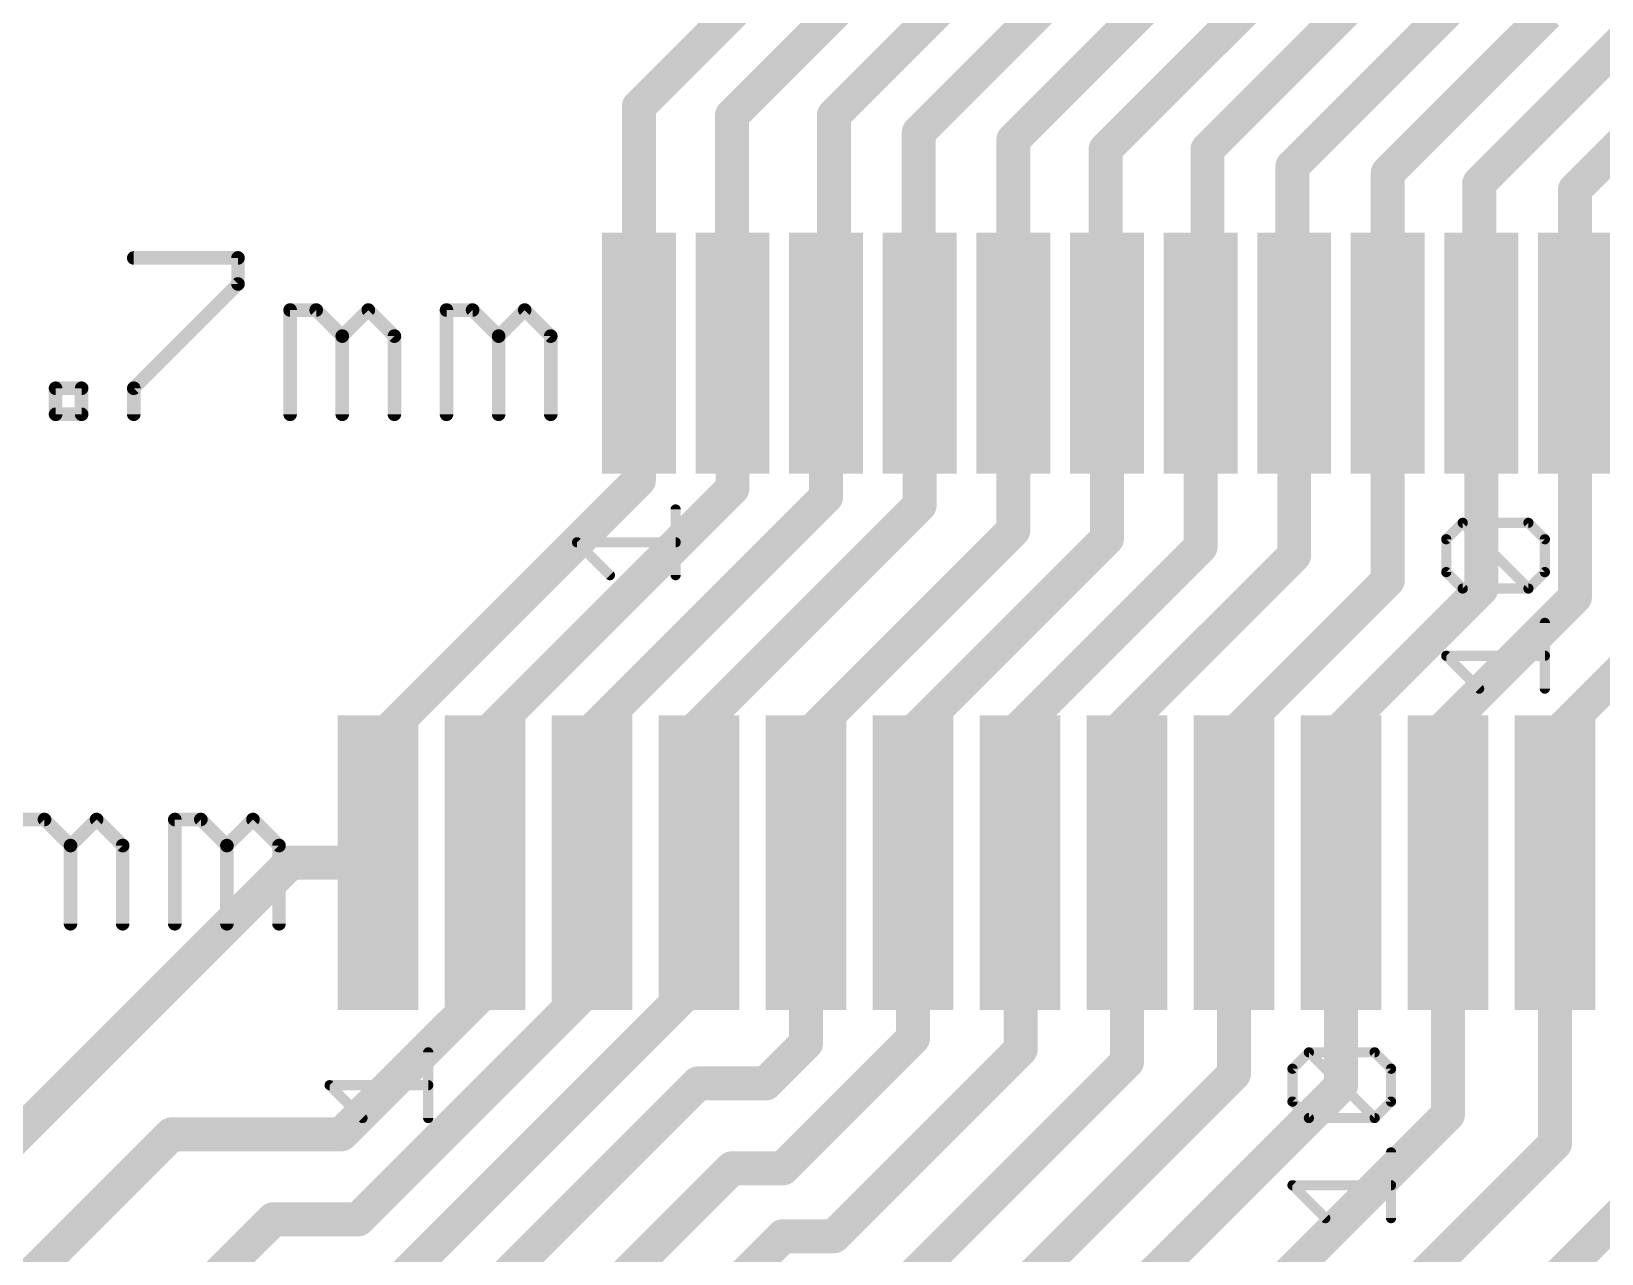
# Model space of a CAD drawing. Extents: x -28 to 28, y -5.2 to 53.3.
# Drawn here: x -18.19 to -6.45, y 8.51 to 17.65 of the extents above; entities that cross this region are included whole.
import ezdxf

# ---------------------------------------------------------------- set-up
doc = ezdxf.new("R2010")
doc.units = 0
for name, color, linetype in [('1', 12, 'CONTINUOUS'), ('21', 40, 'CONTINUOUS'), ('29', 253, 'CONTINUOUS')]:
    doc.layers.add(name, color=color, linetype=linetype)

# ---------------------------------------------------------------- blocks, each defined once
blk = doc.blocks.new('RECT')
blk.add_solid([(-0.5, -0.5), (0.5, -0.5), (-0.5, 0.5), (0.5, 0.5)])

msp = doc.modelspace()

# ---------------------------------------------------------------- linework, layer by layer
at = {"layer": '1', "const_width": 0.254}
for points in [[(-13.65, 17.084), (-11.7, 19.034)], [(-12.954, 17.018), (-11.1, 18.872)], [(-12.192, 17.018), (-10.5, 18.71)], [(-11.557, 16.891), (-9.9, 18.548)], [(-10.85, 16.836), (-9.3, 18.386)], [(-10.16, 16.764), (-8.7, 18.224)], [(-9.398, 16.764), (-8.1, 18.062)], [(-7.5, 17.9), (-8.763, 16.637)], [(-8.05, 16.588), (-6.858, 17.78)], [(-6.3, 17.576), (-7.366, 16.51)], [(-6.65, 16.464), (-5.7, 17.414)], [(-13.65, 15.24), (-13.65, 17.084)], [(-12.954, 15.24), (-12.954, 17.018)], [(-12.192, 15.24), (-12.192, 17.018)], [(-11.557, 15.24), (-11.557, 16.891)], [(-10.85, 15.24), (-10.85, 16.836)], [(-10.16, 15.621), (-10.16, 16.764)], [(-9.398, 15.494), (-9.398, 16.764)], [(-8.763, 16.637), (-8.763, 15.367)], [(-8.05, 15.24), (-8.05, 16.588)], [(-7.366, 16.51), (-7.366, 15.367)], [(-6.65, 15.24), (-6.65, 16.464)], [(-10.15, 15.611), (-10.16, 15.621)], [(-10.15, 15.24), (-10.15, 15.611)], [(-9.45, 15.442), (-9.398, 15.494)], [(-9.45, 15.24), (-9.45, 15.442)], [(-8.763, 15.367), (-8.75, 15.354)], [(-8.75, 15.354), (-8.75, 15.24)], [(-7.366, 15.367), (-7.35, 15.351)], [(-7.35, 15.351), (-7.35, 15.24)], [(-13.65, 15.24), (-13.65, 14.29)], [(-13.65, 14.925), (-13.65, 15.24)], [(-12.95, 15.24), (-12.954, 15.24)], [(-12.95, 14.228), (-12.95, 15.24)], [(-12.25, 15.24), (-12.192, 15.24)], [(-12.25, 14.166), (-12.25, 15.24)], [(-11.55, 15.24), (-11.557, 15.24)], [(-11.55, 14.104), (-11.55, 15.24)], [(-10.85, 13.915), (-10.85, 15.24)], [(-10.15, 13.853), (-10.15, 15.24)], [(-9.45, 13.791), (-9.45, 15.24)], [(-8.75, 15.24), (-8.75, 13.729)], [(-8.05, 13.54), (-8.05, 15.24)], [(-7.35, 15.24), (-7.35, 13.478)], [(-6.65, 13.416), (-6.65, 15.24)], [(-13.65, 14.29), (-15.621, 12.319)], [(-12.95, 14.228), (-14.859, 12.319)], [(-13.97, 12.446), (-12.25, 14.166)], [(-13.208, 12.446), (-11.55, 14.104)], [(-12.446, 12.319), (-10.85, 13.915)], [(-11.557, 12.446), (-10.15, 13.853)], [(-10.795, 12.446), (-9.45, 13.791)], [(-8.75, 13.729), (-10.033, 12.446)], [(-9.144, 12.446), (-8.05, 13.54)], [(-7.35, 13.478), (-8.382, 12.446)], [(-7.62, 12.446), (-6.65, 13.416)], [(-6.731, 12.446), (-5.95, 13.227)], [(-13.97, 11.43), (-13.97, 12.446)], [(-13.208, 11.557), (-13.208, 12.446)], [(-11.557, 11.557), (-11.557, 12.446)], [(-10.795, 11.43), (-10.795, 12.446)], [(-10.033, 12.446), (-10.033, 11.684)], [(-9.144, 11.43), (-9.144, 12.446)], [(-8.382, 12.446), (-8.382, 11.811)], [(-7.62, 11.45), (-7.62, 12.446)], [(-6.731, 11.684), (-6.731, 12.446)], [(-15.621, 12.319), (-15.621, 11.557)], [(-14.859, 12.319), (-14.859, 11.811)], [(-12.446, 11.811), (-12.446, 12.319)], [(-14.859, 11.811), (-14.8, 11.752)], [(-14.8, 11.752), (-14.8, 11.43)], [(-12.319, 11.684), (-12.446, 11.811)], [(-8.382, 11.811), (-8.4, 11.793)], [(-8.4, 11.793), (-8.4, 11.43)], [(-12.4, 11.603), (-12.319, 11.684)], [(-10.033, 11.684), (-10, 11.651)], [(-10, 11.651), (-10, 11.43)], [(-6.8, 11.615), (-6.731, 11.684)], [(-6.8, 11.43), (-6.8, 11.615)], [(-15.621, 11.557), (-15.6, 11.536)], [(-15.6, 11.536), (-15.6, 11.43)], [(-13.2, 11.549), (-13.208, 11.557)], [(-13.2, 11.43), (-13.2, 11.549)], [(-12.4, 11.43), (-12.4, 11.603)], [(-11.6, 11.514), (-11.557, 11.557)], [(-11.6, 11.43), (-11.6, 11.514)], [(-16.256, 11.43), (-19.558, 8.128)], [(-15.6, 11.43), (-16.256, 11.43)], [(-14.8, 11.43), (-14.8, 10.473)], [(-14, 11.4), (-14.097, 11.303)], [(-14, 11.43), (-14, 11.4)], [(-14, 11.4), (-13.97, 11.43)], [(-14, 11.43), (-14, 10.511)], [(-13.2, 11.43), (-13.2, 10.549)], [(-12.4, 11.43), (-12.4, 10.079)], [(-11.6, 11.43), (-11.6, 10.117)], [(-10.8, 11.43), (-10.795, 11.43)], [(-10.795, 11.43), (-10.795, 10.033)], [(-10, 11.43), (-10, 9.939)], [(-9.2, 11.43), (-9.144, 11.43)], [(-9.2, 9.85), (-9.2, 11.43)], [(-8.4, 11.43), (-8.4, 9.761)], [(-7.6, 11.43), (-7.62, 11.45)], [(-7.6, 9.545), (-7.6, 11.43)], [(-6.8, 9.329), (-6.8, 11.43)], [(-14.8, 10.473), (-15.875, 9.398)], [(-14, 10.511), (-15.748, 8.763)], [(-13.2, 10.549), (-15.621, 8.128)], [(-11.6, 10.117), (-12.573, 9.144)], [(-12.4, 10.079), (-12.7, 9.779)], [(-10.795, 10.033), (-12.192, 8.636)], [(-10, 9.939), (-11.811, 8.128)], [(-13.208, 9.779), (-15.494, 7.493)], [(-12.7, 9.779), (-13.208, 9.779)], [(-9.2, 9.85), (-11.43, 7.62)], [(-8.4, 9.761), (-10.541, 7.62)], [(-9.525, 7.62), (-7.6, 9.545)], [(-17.145, 9.398), (-18.415, 8.128)], [(-15.875, 9.398), (-17.145, 9.398)], [(-8.509, 7.62), (-6.8, 9.329)], [(-12.954, 9.144), (-14.478, 7.62)], [(-12.573, 9.144), (-12.954, 9.144)], [(-7.493, 7.62), (-6, 9.113)], [(-16.383, 8.763), (-17.526, 7.62)], [(-15.748, 8.763), (-16.383, 8.763)], [(-12.573, 8.636), (-13.462, 7.747)], [(-12.192, 8.636), (-12.573, 8.636)]]:
    msp.add_lwpolyline(points, dxfattribs=at)
at = {"layer": '1', "const_width": 0.127}
for points in [[(-13.5865, 17.084, 1), (-13.7135, 17.084)], [(-13.6949, 17.1289, 1), (-13.6051, 17.0391)], [(-12.8905, 17.018, 1), (-13.0175, 17.018)], [(-12.1285, 17.018, 1), (-12.2555, 17.018)], [(-12.9989, 17.0629, 1), (-12.9091, 16.9731)], [(-12.2369, 17.0629, 1), (-12.1471, 16.9731)], [(-11.4935, 16.891, 1), (-11.6205, 16.891)], [(-11.6019, 16.9359, 1), (-11.5121, 16.8461)], [(-10.7865, 16.836, 1), (-10.9135, 16.836)], [(-10.8949, 16.8809, 1), (-10.8051, 16.7911)], [(-10.0965, 16.764, 1), (-10.2235, 16.764)], [(-10.2049, 16.8089, 1), (-10.1151, 16.7191)], [(-9.3345, 16.764, 1), (-9.4615, 16.764)], [(-9.4429, 16.8089, 1), (-9.3531, 16.7191)], [(-8.6995, 16.637, 1), (-8.8265, 16.637)], [(-8.8079, 16.6819, 1), (-8.7181, 16.5921)], [(-7.9865, 16.588, 1), (-8.1135, 16.588)], [(-8.0949, 16.6329, 1), (-8.0051, 16.5431)], [(-7.3025, 16.51, 1), (-7.4295, 16.51)], [(-7.4109, 16.5549, 1), (-7.3211, 16.4651)], [(-6.5865, 16.464, 1), (-6.7135, 16.464)], [(-6.6949, 16.5089, 1), (-6.6051, 16.4191)], [(-10.1151, 15.6659, 1), (-10.2049, 15.5761)], [(-10.0865, 15.611, 1), (-10.2135, 15.611)], [(-10.2235, 15.621, 1), (-10.0965, 15.621)], [(-10.1949, 15.5661, 1), (-10.1051, 15.6559)], [(-9.3531, 15.4491, 1), (-9.4429, 15.5389)], [(-9.3865, 15.442, 1), (-9.5135, 15.442)], [(-9.4949, 15.4869, 1), (-9.4051, 15.3971)], [(-9.4615, 15.494, 1), (-9.3345, 15.494)], [(-8.7181, 15.4119, 1), (-8.8079, 15.3221)], [(-8.8265, 15.367, 1), (-8.6995, 15.367)], [(-8.6865, 15.354, 1), (-8.8135, 15.354)], [(-8.7949, 15.3091, 1), (-8.7051, 15.3989)], [(-7.3211, 15.4119, 1), (-7.4109, 15.3221)], [(-7.4295, 15.367, 1), (-7.3025, 15.367)], [(-7.2865, 15.351, 1), (-7.4135, 15.351)], [(-7.3949, 15.3061, 1), (-7.3051, 15.3959)], [(-13.5865, 15.24, 1), (-13.7135, 15.24)], [(-13.5865, 15.24, 1), (-13.7135, 15.24)], [(-13.7135, 15.24, 1), (-13.5865, 15.24)], [(-12.954, 15.3035, 1), (-12.954, 15.1765)], [(-13.0175, 15.24, 1), (-12.8905, 15.24)], [(-12.8865, 15.24, 1), (-13.0135, 15.24)], [(-12.95, 15.1765, 1), (-12.95, 15.3035)], [(-12.25, 15.3035, 1), (-12.25, 15.1765)], [(-12.1865, 15.24, 1), (-12.3135, 15.24)], [(-12.2555, 15.24, 1), (-12.1285, 15.24)], [(-12.192, 15.1765, 1), (-12.192, 15.3035)], [(-11.557, 15.3035, 1), (-11.557, 15.1765)], [(-11.6205, 15.24, 1), (-11.4935, 15.24)], [(-11.4865, 15.24, 1), (-11.6135, 15.24)], [(-11.55, 15.1765, 1), (-11.55, 15.3035)], [(-10.7865, 15.24, 1), (-10.9135, 15.24)], [(-10.9135, 15.24, 1), (-10.7865, 15.24)], [(-10.0865, 15.24, 1), (-10.2135, 15.24)], [(-10.2135, 15.24, 1), (-10.0865, 15.24)], [(-9.3865, 15.24, 1), (-9.5135, 15.24)], [(-9.5135, 15.24, 1), (-9.3865, 15.24)], [(-8.6865, 15.24, 1), (-8.8135, 15.24)], [(-8.8135, 15.24, 1), (-8.6865, 15.24)], [(-7.9865, 15.24, 1), (-8.1135, 15.24)], [(-8.1135, 15.24, 1), (-7.9865, 15.24)], [(-7.2865, 15.24, 1), (-7.4135, 15.24)], [(-7.4135, 15.24, 1), (-7.2865, 15.24)], [(-6.5865, 15.24, 1), (-6.7135, 15.24)], [(-6.7135, 15.24, 1), (-6.5865, 15.24)], [(-13.7135, 14.925, 1), (-13.5865, 14.925)], [(-13.7135, 14.29, 1), (-13.5865, 14.29)], [(-13.6051, 14.2451, 1), (-13.6949, 14.3349)], [(-12.9051, 14.1831, 1), (-12.9949, 14.2729)], [(-13.0135, 14.228, 1), (-12.8865, 14.228)], [(-12.3135, 14.166, 1), (-12.1865, 14.166)], [(-12.2051, 14.1211, 1), (-12.2949, 14.2109)], [(-11.5051, 14.0591, 1), (-11.5949, 14.1489)], [(-11.6135, 14.104, 1), (-11.4865, 14.104)], [(-10.9135, 13.915, 1), (-10.7865, 13.915)], [(-10.8051, 13.8701, 1), (-10.8949, 13.9599)], [(-10.1051, 13.8081, 1), (-10.1949, 13.8979)], [(-10.2135, 13.853, 1), (-10.0865, 13.853)], [(-9.4051, 13.7461, 1), (-9.4949, 13.8359)], [(-8.7051, 13.6841, 1), (-8.7949, 13.7739)], [(-9.5135, 13.791, 1), (-9.3865, 13.791)], [(-8.8135, 13.729, 1), (-8.6865, 13.729)], [(-8.0051, 13.4951, 1), (-8.0949, 13.5849)], [(-8.1135, 13.54, 1), (-7.9865, 13.54)], [(-7.4135, 13.478, 1), (-7.2865, 13.478)], [(-7.3051, 13.4331, 1), (-7.3949, 13.5229)], [(-6.6051, 13.3711, 1), (-6.6949, 13.4609)], [(-6.7135, 13.416, 1), (-6.5865, 13.416)], [(-13.9065, 12.446, 1), (-14.0335, 12.446)], [(-13.1445, 12.446, 1), (-13.2715, 12.446)], [(-11.4935, 12.446, 1), (-11.6205, 12.446)], [(-10.7315, 12.446, 1), (-10.8585, 12.446)], [(-9.9695, 12.446, 1), (-10.0965, 12.446)], [(-9.0805, 12.446, 1), (-9.2075, 12.446)], [(-8.3185, 12.446, 1), (-8.4455, 12.446)], [(-7.5565, 12.446, 1), (-7.6835, 12.446)], [(-6.6675, 12.446, 1), (-6.7945, 12.446)], [(-14.0149, 12.4909, 1), (-13.9251, 12.4011)], [(-13.2529, 12.4909, 1), (-13.1631, 12.4011)], [(-11.6019, 12.4909, 1), (-11.5121, 12.4011)], [(-10.8399, 12.4909, 1), (-10.7501, 12.4011)], [(-10.0779, 12.4909, 1), (-9.9881, 12.4011)], [(-9.1889, 12.4909, 1), (-9.0991, 12.4011)], [(-8.4269, 12.4909, 1), (-8.3371, 12.4011)], [(-7.6649, 12.4909, 1), (-7.5751, 12.4011)], [(-6.7759, 12.4909, 1), (-6.6861, 12.4011)], [(-15.5575, 12.319, 1), (-15.6845, 12.319)], [(-15.6659, 12.3639, 1), (-15.5761, 12.2741)], [(-14.7955, 12.319, 1), (-14.9225, 12.319)], [(-14.9039, 12.3639, 1), (-14.8141, 12.2741)], [(-12.3825, 12.319, 1), (-12.5095, 12.319)], [(-12.4909, 12.3639, 1), (-12.4011, 12.2741)], [(-14.8141, 11.8559, 1), (-14.9039, 11.7661)], [(-14.9225, 11.811, 1), (-14.7955, 11.811)], [(-14.7365, 11.752, 1), (-14.8635, 11.752)], [(-14.8449, 11.7071, 1), (-14.7551, 11.7969)], [(-12.4011, 11.8559, 1), (-12.4909, 11.7661)], [(-12.5095, 11.811, 1), (-12.3825, 11.811)], [(-8.3365, 11.793, 1), (-8.4635, 11.793)], [(-8.4449, 11.8379, 1), (-8.3551, 11.7481)], [(-8.4455, 11.811, 1), (-8.3185, 11.811)], [(-8.3371, 11.7661, 1), (-8.4269, 11.8559)], [(-12.2741, 11.6391, 1), (-12.3639, 11.7289)], [(-12.3639, 11.6391, 1), (-12.2741, 11.7289)], [(-9.9881, 11.7289, 1), (-10.0779, 11.6391)], [(-10.0965, 11.684, 1), (-9.9695, 11.684)], [(-9.9365, 11.651, 1), (-10.0635, 11.651)], [(-10.0449, 11.6061, 1), (-9.9551, 11.6959)], [(-6.7365, 11.615, 1), (-6.8635, 11.615)], [(-6.7945, 11.684, 1), (-6.6675, 11.684)], [(-6.6861, 11.6391, 1), (-6.7759, 11.7289)], [(-15.5761, 11.6019, 1), (-15.6659, 11.5121)], [(-15.5365, 11.536, 1), (-15.6635, 11.536)], [(-15.6449, 11.4911, 1), (-15.5551, 11.5809)], [(-13.1631, 11.6019, 1), (-13.2529, 11.5121)], [(-13.1365, 11.549, 1), (-13.2635, 11.549)], [(-13.2449, 11.5041, 1), (-13.1551, 11.5939)], [(-12.3365, 11.603, 1), (-12.4635, 11.603)], [(-12.4449, 11.6479, 1), (-12.3551, 11.5581)], [(-11.5365, 11.514, 1), (-11.6635, 11.514)], [(-11.5121, 11.5121, 1), (-11.6019, 11.6019)], [(-6.8449, 11.6599, 1), (-6.7551, 11.5701)], [(-16.256, 11.4935, 1), (-16.256, 11.3665)], [(-16.2111, 11.3851, 1), (-16.3009, 11.4749)], [(-15.6845, 11.557, 1), (-15.5575, 11.557)], [(-15.6, 11.3665, 1), (-15.6, 11.4935)], [(-14.7365, 11.43, 1), (-14.8635, 11.43)], [(-13.9365, 11.43, 1), (-14.0635, 11.43)], [(-13.9365, 11.43, 1), (-14.0635, 11.43)], [(-14.0449, 11.4449, 1), (-13.9551, 11.3551)], [(-13.9551, 11.3551, 1), (-14.0449, 11.4449)], [(-13.9251, 11.3851, 1), (-14.0149, 11.4749)], [(-13.2715, 11.557, 1), (-13.1445, 11.557)], [(-13.1365, 11.43, 1), (-13.2635, 11.43)], [(-12.3365, 11.43, 1), (-12.4635, 11.43)], [(-11.6449, 11.5589, 1), (-11.5551, 11.4691)], [(-11.5365, 11.43, 1), (-11.6635, 11.43)], [(-11.6205, 11.557, 1), (-11.4935, 11.557)], [(-10.8, 11.4935, 1), (-10.8, 11.3665)], [(-10.7315, 11.43, 1), (-10.8585, 11.43)], [(-10.795, 11.3665, 1), (-10.795, 11.4935)], [(-9.9365, 11.43, 1), (-10.0635, 11.43)], [(-9.2, 11.4935, 1), (-9.2, 11.3665)], [(-9.1365, 11.43, 1), (-9.2635, 11.43)], [(-9.144, 11.3665, 1), (-9.144, 11.4935)], [(-8.3365, 11.43, 1), (-8.4635, 11.43)], [(-7.5751, 11.4949, 1), (-7.6649, 11.4051)], [(-7.6835, 11.45, 1), (-7.5565, 11.45)], [(-7.5365, 11.43, 1), (-7.6635, 11.43)], [(-7.6449, 11.3851, 1), (-7.5551, 11.4749)], [(-6.7365, 11.43, 1), (-6.8635, 11.43)], [(-15.6635, 11.43, 1), (-15.5365, 11.43)], [(-14.8635, 11.43, 1), (-14.7365, 11.43)], [(-14.1419, 11.3479, 1), (-14.0521, 11.2581)], [(-14.0635, 11.4, 1), (-13.9365, 11.4)], [(-14.0335, 11.43, 1), (-13.9065, 11.43)], [(-13.2635, 11.43, 1), (-13.1365, 11.43)], [(-12.4635, 11.43, 1), (-12.3365, 11.43)], [(-11.6635, 11.43, 1), (-11.5365, 11.43)], [(-10.8585, 11.43, 1), (-10.7315, 11.43)], [(-10.0635, 11.43, 1), (-9.9365, 11.43)], [(-9.2075, 11.43, 1), (-9.0805, 11.43)], [(-8.4635, 11.43, 1), (-8.3365, 11.43)], [(-6.8635, 11.43, 1), (-6.7365, 11.43)], [(-14.7551, 10.4281, 1), (-14.8449, 10.5179)], [(-14.0635, 10.511, 1), (-13.9365, 10.511)], [(-13.9551, 10.4661, 1), (-14.0449, 10.5559)], [(-13.2635, 10.549, 1), (-13.1365, 10.549)], [(-13.1551, 10.5041, 1), (-13.2449, 10.5939)], [(-14.8635, 10.473, 1), (-14.7365, 10.473)], [(-11.5551, 10.0721, 1), (-11.6449, 10.1619)], [(-12.4635, 10.079, 1), (-12.3365, 10.079)], [(-12.3551, 10.0341, 1), (-12.4449, 10.1239)], [(-11.6635, 10.117, 1), (-11.5365, 10.117)], [(-10.7501, 9.9881, 1), (-10.8399, 10.0779)], [(-10.8585, 10.033, 1), (-10.7315, 10.033)], [(-10.0635, 9.939, 1), (-9.9365, 9.939)], [(-9.9551, 9.8941, 1), (-10.0449, 9.9839)], [(-13.208, 9.8425, 1), (-13.208, 9.7155)], [(-13.1631, 9.7341, 1), (-13.2529, 9.8239)], [(-12.7449, 9.8239, 1), (-12.6551, 9.7341)], [(-12.7, 9.7155, 1), (-12.7, 9.8425)], [(-9.2635, 9.85, 1), (-9.1365, 9.85)], [(-9.1551, 9.8051, 1), (-9.2449, 9.8949)], [(-8.3551, 9.7161, 1), (-8.4449, 9.8059)], [(-8.4635, 9.761, 1), (-8.3365, 9.761)], [(-7.5551, 9.5001, 1), (-7.6449, 9.5899)], [(-17.145, 9.4615, 1), (-17.145, 9.3345)], [(-17.1001, 9.3531, 1), (-17.1899, 9.4429)], [(-15.875, 9.3345, 1), (-15.875, 9.4615)], [(-7.6635, 9.545, 1), (-7.5365, 9.545)], [(-15.9199, 9.4429, 1), (-15.8301, 9.3531)], [(-6.7551, 9.2841, 1), (-6.8449, 9.3739)], [(-6.8635, 9.329, 1), (-6.7365, 9.329)], [(-12.954, 9.2075, 1), (-12.954, 9.0805)], [(-12.9091, 9.0991, 1), (-12.9989, 9.1889)], [(-12.6179, 9.1889, 1), (-12.5281, 9.0991)], [(-12.573, 9.0805, 1), (-12.573, 9.2075)], [(-16.383, 8.8265, 1), (-16.383, 8.6995)], [(-16.3381, 8.7181, 1), (-16.4279, 8.8079)], [(-15.7929, 8.8079, 1), (-15.7031, 8.7181)], [(-15.748, 8.6995, 1), (-15.748, 8.8265)], [(-12.573, 8.6995, 1), (-12.573, 8.5725)], [(-12.5281, 8.5911, 1), (-12.6179, 8.6809)], [(-12.2369, 8.6809, 1), (-12.1471, 8.5911)], [(-12.192, 8.5725, 1), (-12.192, 8.6995)]]:
    msp.add_lwpolyline(points, format="xyb", dxfattribs=at)
at = {"layer": '21'}
for points, const_width in [([(-17.4274, 15.9522), (-16.6478, 15.9522)], 0.1016), ([(-16.6478, 15.9522), (-16.6478, 15.7573)], 0.1016), ([(-16.6478, 15.7573), (-17.4274, 14.9777)], 0.1016), ([(-16.258, 14.7828), (-16.258, 15.5624)], 0.1016), ([(-16.258, 15.5624), (-16.0631, 15.5624)], 0.1016), ([(-16.0631, 15.5624), (-15.8682, 15.3675)], 0.1016), ([(-15.8682, 15.3675), (-15.6733, 15.5624)], 0.1016), ([(-15.6733, 15.5624), (-15.4784, 15.3675)], 0.1016), ([(-15.0886, 14.7828), (-15.0886, 15.5624)], 0.1016), ([(-15.0886, 15.5624), (-14.8937, 15.5624)], 0.1016), ([(-14.8937, 15.5624), (-14.6988, 15.3675)], 0.1016), ([(-14.6988, 15.3675), (-14.5039, 15.5624)], 0.1016), ([(-14.5039, 15.5624), (-14.309, 15.3675)], 0.1016), ([(-15.8682, 15.3675), (-15.8682, 14.7828)], 0.1016), ([(-15.4784, 15.3675), (-15.4784, 14.7828)], 0.1016), ([(-14.6988, 15.3675), (-14.6988, 14.7828)], 0.1016), ([(-14.309, 15.3675), (-14.309, 14.7828)], 0.1016), ([(-18.0121, 14.7828), (-18.0121, 14.9777)], 0.1016), ([(-18.0121, 14.9777), (-17.8172, 14.9777)], 0.1016), ([(-17.8172, 14.9777), (-17.8172, 14.7828)], 0.1016), ([(-17.4274, 14.9777), (-17.4274, 14.7828)], 0.1016), ([(-17.8172, 14.7828), (-18.0121, 14.7828)], 0.1016), ([(-13.3753, 13.5797), (-13.3753, 14.0712)], 0.0762), ([(-7.6125, 13.8483), (-7.4897, 13.9712)], 0.0762), ([(-7.4897, 13.9712), (-6.9982, 13.9712)], 0.0762), ([(-6.9982, 13.4797), (-7.4897, 13.9712)], 0.0762), ([(-6.9982, 13.9712), (-6.8753, 13.8483)], 0.0762), ([(-13.8668, 13.5797), (-14.1125, 13.8254)], 0.0762), ([(-14.1125, 13.8254), (-13.3753, 13.8254)], 0.0762), ([(-7.6125, 13.6026), (-7.6125, 13.8483)], 0.0762), ([(-6.8753, 13.8483), (-6.8753, 13.6026)], 0.0762), ([(-7.4897, 13.4797), (-7.6125, 13.6026)], 0.0762), ([(-6.8753, 13.6026), (-6.9982, 13.4797)], 0.0762), ([(-6.9982, 13.4797), (-7.4897, 13.4797)], 0.0762), ([(-6.8753, 12.7313), (-6.8753, 13.2228)], 0.0762), ([(-7.3668, 12.7313), (-7.6125, 12.977)], 0.0762), ([(-7.6125, 12.977), (-6.8753, 12.977)], 0.0762), ([(-18.29, 11.7524), (-18.0951, 11.7524)], 0.1016), ([(-18.0951, 11.7524), (-17.9002, 11.5575)], 0.1016), ([(-17.9002, 11.5575), (-17.7053, 11.7524)], 0.1016), ([(-17.7053, 11.7524), (-17.5104, 11.5575)], 0.1016), ([(-17.1206, 10.9728), (-17.1206, 11.7524)], 0.1016), ([(-17.1206, 11.7524), (-16.9257, 11.7524)], 0.1016), ([(-16.9257, 11.7524), (-16.7308, 11.5575)], 0.1016), ([(-16.7308, 11.5575), (-16.5359, 11.7524)], 0.1016), ([(-16.5359, 11.7524), (-16.341, 11.5575)], 0.1016), ([(-17.9002, 11.5575), (-17.9002, 10.9728)], 0.1016), ([(-17.5104, 11.5575), (-17.5104, 10.9728)], 0.1016), ([(-16.7308, 11.5575), (-16.7308, 10.9728)], 0.1016), ([(-16.341, 11.5575), (-16.341, 10.9728)], 0.1016), ([(-15.2253, 9.5197), (-15.2253, 10.0112)], 0.0762), ([(-8.7625, 9.8883), (-8.6397, 10.0112)], 0.0762), ([(-8.6397, 10.0112), (-8.1482, 10.0112)], 0.0762), ([(-8.1482, 9.5197), (-8.6397, 10.0112)], 0.0762), ([(-8.1482, 10.0112), (-8.0253, 9.8883)], 0.0762), ([(-8.7625, 9.6426), (-8.7625, 9.8883)], 0.0762), ([(-8.0253, 9.8883), (-8.0253, 9.6426)], 0.0762), ([(-15.7168, 9.5197), (-15.9625, 9.7654)], 0.0762), ([(-15.9625, 9.7654), (-15.2253, 9.7654)], 0.0762), ([(-8.6397, 9.5197), (-8.7625, 9.6426)], 0.0762), ([(-8.0253, 9.6426), (-8.1482, 9.5197)], 0.0762), ([(-8.1482, 9.5197), (-8.6397, 9.5197)], 0.0762), ([(-8.0253, 8.7713), (-8.0253, 9.2628)], 0.0762), ([(-8.5168, 8.7713), (-8.7625, 9.017)], 0.0762), ([(-8.7625, 9.017), (-8.0253, 9.017)], 0.0762)]:
    msp.add_lwpolyline(points, dxfattribs=dict(at, const_width=const_width))
for points, const_width in [([(-17.4274, 15.9776, 1), (-17.4274, 15.9268)], 0.0508), ([(-16.6224, 15.9522, 1), (-16.6732, 15.9522)], 0.0508), ([(-16.6478, 15.9268, 1), (-16.6478, 15.9776)], 0.0508), ([(-16.6732, 15.7573, 1), (-16.6224, 15.7573)], 0.0508), ([(-16.6298, 15.7393, 1), (-16.6658, 15.7753)], 0.0508), ([(-16.2326, 15.5624, 1), (-16.2834, 15.5624)], 0.0508), ([(-16.258, 15.5878, 1), (-16.258, 15.537)], 0.0508), ([(-16.0451, 15.5804, 1), (-16.0811, 15.5444)], 0.0508), ([(-16.0631, 15.537, 1), (-16.0631, 15.5878)], 0.0508), ([(-15.6553, 15.5804, 1), (-15.6913, 15.5444)], 0.0508), ([(-15.6553, 15.5444, 1), (-15.6913, 15.5804)], 0.0508), ([(-15.0632, 15.5624, 1), (-15.114, 15.5624)], 0.0508), ([(-15.0886, 15.5878, 1), (-15.0886, 15.537)], 0.0508), ([(-14.8758, 15.5804, 1), (-14.9117, 15.5444)], 0.0508), ([(-14.8937, 15.537, 1), (-14.8937, 15.5878)], 0.0508), ([(-14.486, 15.5804, 1), (-14.5219, 15.5444)], 0.0508), ([(-14.486, 15.5444, 1), (-14.5219, 15.5804)], 0.0508), ([(-15.8862, 15.3855, 1), (-15.8502, 15.3495)], 0.0508), ([(-15.8428, 15.3675, 1), (-15.8936, 15.3675)], 0.0508), ([(-15.8862, 15.3495, 1), (-15.8502, 15.3855)], 0.0508), ([(-15.453, 15.3675, 1), (-15.5038, 15.3675)], 0.0508), ([(-15.4964, 15.3495, 1), (-15.4604, 15.3855)], 0.0508), ([(-14.7168, 15.3855, 1), (-14.6809, 15.3495)], 0.0508), ([(-14.6734, 15.3675, 1), (-14.7242, 15.3675)], 0.0508), ([(-14.7168, 15.3495, 1), (-14.6809, 15.3855)], 0.0508), ([(-14.2836, 15.3675, 1), (-14.3344, 15.3675)], 0.0508), ([(-14.327, 15.3495, 1), (-14.2911, 15.3855)], 0.0508), ([(-17.9867, 14.9777, 1), (-18.0375, 14.9777)], 0.0508), ([(-18.0121, 15.0031, 1), (-18.0121, 14.9523)], 0.0508), ([(-17.7918, 14.9777, 1), (-17.8426, 14.9777)], 0.0508), ([(-17.8172, 14.9523, 1), (-17.8172, 15.0031)], 0.0508), ([(-17.4454, 14.9957, 1), (-17.4094, 14.9597)], 0.0508), ([(-17.402, 14.9777, 1), (-17.4528, 14.9777)], 0.0508), ([(-18.0121, 14.8082, 1), (-18.0121, 14.7574)], 0.0508), ([(-18.0375, 14.7828, 1), (-17.9867, 14.7828)], 0.0508), ([(-17.8426, 14.7828, 1), (-17.7918, 14.7828)], 0.0508), ([(-17.8172, 14.7574, 1), (-17.8172, 14.8082)], 0.0508), ([(-17.4528, 14.7828, 1), (-17.402, 14.7828)], 0.0508), ([(-16.2834, 14.7828, 1), (-16.2326, 14.7828)], 0.0508), ([(-15.8936, 14.7828, 1), (-15.8428, 14.7828)], 0.0508), ([(-15.5038, 14.7828, 1), (-15.453, 14.7828)], 0.0508), ([(-15.114, 14.7828, 1), (-15.0632, 14.7828)], 0.0508), ([(-14.7242, 14.7828, 1), (-14.6734, 14.7828)], 0.0508), ([(-14.3344, 14.7828, 1), (-14.2836, 14.7828)], 0.0508), ([(-13.3563, 14.0712, 1), (-13.3944, 14.0712)], 0.0381), ([(-7.4897, 13.9902, 1), (-7.4897, 13.9521)], 0.0381), ([(-7.4762, 13.9846, 1), (-7.5031, 13.9577)], 0.0381), ([(-7.4762, 13.9577, 1), (-7.5031, 13.9846)], 0.0381), ([(-6.9847, 13.9846, 1), (-7.0116, 13.9577)], 0.0381), ([(-6.9982, 13.9521, 1), (-6.9982, 13.9902)], 0.0381), ([(-14.1125, 13.8445, 1), (-14.1125, 13.8064)], 0.0381), ([(-14.0991, 13.8389, 1), (-14.126, 13.812)], 0.0381), ([(-13.3753, 13.8064, 1), (-13.3753, 13.8445)], 0.0381), ([(-7.626, 13.8618, 1), (-7.5991, 13.8348)], 0.0381), ([(-7.5935, 13.8483, 1), (-7.6316, 13.8483)], 0.0381), ([(-6.8563, 13.8483, 1), (-6.8944, 13.8483)], 0.0381), ([(-6.8888, 13.8348, 1), (-6.8618, 13.8618)], 0.0381), ([(-7.5991, 13.616, 1), (-7.626, 13.5891)], 0.0381), ([(-7.6316, 13.6026, 1), (-7.5935, 13.6026)], 0.0381), ([(-6.8944, 13.6026, 1), (-6.8563, 13.6026)], 0.0381), ([(-6.8618, 13.5891, 1), (-6.8888, 13.616)], 0.0381), ([(-13.8803, 13.5662, 1), (-13.8533, 13.5932)], 0.0381), ([(-13.3944, 13.5797, 1), (-13.3563, 13.5797)], 0.0381), ([(-7.4897, 13.4987, 1), (-7.4897, 13.4606)], 0.0381), ([(-7.5031, 13.4662, 1), (-7.4762, 13.4932)], 0.0381), ([(-7.0116, 13.4932, 1), (-6.9847, 13.4662)], 0.0381), ([(-7.0116, 13.4662, 1), (-6.9847, 13.4932)], 0.0381), ([(-6.9982, 13.4606, 1), (-6.9982, 13.4987)], 0.0381), ([(-6.8563, 13.2228, 1), (-6.8944, 13.2228)], 0.0381), ([(-7.5991, 12.9905, 1), (-7.626, 12.9635)], 0.0381), ([(-7.6125, 12.9961, 1), (-7.6125, 12.958)], 0.0381), ([(-6.8753, 12.958, 1), (-6.8753, 12.9961)], 0.0381), ([(-7.3803, 12.7178, 1), (-7.3533, 12.7447)], 0.0381), ([(-6.8944, 12.7313, 1), (-6.8563, 12.7313)], 0.0381), ([(-18.0771, 11.7704, 1), (-18.1131, 11.7344)], 0.0508), ([(-18.0951, 11.727, 1), (-18.0951, 11.7778)], 0.0508), ([(-17.6873, 11.7704, 1), (-17.7233, 11.7344)], 0.0508), ([(-17.6873, 11.7344, 1), (-17.7233, 11.7704)], 0.0508), ([(-17.0952, 11.7524, 1), (-17.146, 11.7524)], 0.0508), ([(-17.1206, 11.7778, 1), (-17.1206, 11.727)], 0.0508), ([(-16.9078, 11.7704, 1), (-16.9437, 11.7344)], 0.0508), ([(-16.9257, 11.727, 1), (-16.9257, 11.7778)], 0.0508), ([(-16.518, 11.7704, 1), (-16.5539, 11.7344)], 0.0508), ([(-16.518, 11.7344, 1), (-16.5539, 11.7704)], 0.0508), ([(-17.9182, 11.5755, 1), (-17.8822, 11.5395)], 0.0508), ([(-17.8748, 11.5575, 1), (-17.9256, 11.5575)], 0.0508), ([(-17.9182, 11.5395, 1), (-17.8822, 11.5755)], 0.0508), ([(-17.485, 11.5575, 1), (-17.5358, 11.5575)], 0.0508), ([(-17.5284, 11.5395, 1), (-17.4924, 11.5755)], 0.0508), ([(-16.7488, 11.5755, 1), (-16.7129, 11.5395)], 0.0508), ([(-16.7054, 11.5575, 1), (-16.7562, 11.5575)], 0.0508), ([(-16.7488, 11.5395, 1), (-16.7129, 11.5755)], 0.0508), ([(-16.3156, 11.5575, 1), (-16.3664, 11.5575)], 0.0508), ([(-16.359, 11.5395, 1), (-16.3231, 11.5755)], 0.0508), ([(-17.9256, 10.9728, 1), (-17.8748, 10.9728)], 0.0508), ([(-17.5358, 10.9728, 1), (-17.485, 10.9728)], 0.0508), ([(-17.146, 10.9728, 1), (-17.0952, 10.9728)], 0.0508), ([(-16.7562, 10.9728, 1), (-16.7054, 10.9728)], 0.0508), ([(-16.3664, 10.9728, 1), (-16.3156, 10.9728)], 0.0508), ([(-15.2063, 10.0112, 1), (-15.2444, 10.0112)], 0.0381), ([(-8.6397, 10.0302, 1), (-8.6397, 9.9921)], 0.0381), ([(-8.6262, 10.0246, 1), (-8.6531, 9.9977)], 0.0381), ([(-8.6262, 9.9977, 1), (-8.6531, 10.0246)], 0.0381), ([(-8.1347, 10.0246, 1), (-8.1616, 9.9977)], 0.0381), ([(-8.1482, 9.9921, 1), (-8.1482, 10.0302)], 0.0381), ([(-8.776, 9.9018, 1), (-8.7491, 9.8748)], 0.0381), ([(-8.7435, 9.8883, 1), (-8.7816, 9.8883)], 0.0381), ([(-8.0062, 9.8883, 1), (-8.0443, 9.8883)], 0.0381), ([(-8.0388, 9.8748, 1), (-8.0118, 9.9018)], 0.0381), ([(-15.9491, 9.7789, 1), (-15.976, 9.752)], 0.0381), ([(-15.9625, 9.7845, 1), (-15.9625, 9.7464)], 0.0381), ([(-15.2253, 9.7464, 1), (-15.2253, 9.7845)], 0.0381), ([(-8.7491, 9.656, 1), (-8.776, 9.6291)], 0.0381), ([(-8.7816, 9.6426, 1), (-8.7435, 9.6426)], 0.0381), ([(-8.0443, 9.6426, 1), (-8.0062, 9.6426)], 0.0381), ([(-8.0118, 9.6291, 1), (-8.0388, 9.656)], 0.0381), ([(-15.7303, 9.5062, 1), (-15.7033, 9.5332)], 0.0381), ([(-15.2444, 9.5197, 1), (-15.2063, 9.5197)], 0.0381), ([(-8.6397, 9.5387, 1), (-8.6397, 9.5006)], 0.0381), ([(-8.6531, 9.5062, 1), (-8.6262, 9.5332)], 0.0381), ([(-8.1616, 9.5332, 1), (-8.1347, 9.5062)], 0.0381), ([(-8.1616, 9.5062, 1), (-8.1347, 9.5332)], 0.0381), ([(-8.1482, 9.5006, 1), (-8.1482, 9.5387)], 0.0381), ([(-8.0062, 9.2628, 1), (-8.0443, 9.2628)], 0.0381), ([(-8.7491, 9.0305, 1), (-8.776, 9.0035)], 0.0381), ([(-8.7625, 9.0361, 1), (-8.7625, 8.998)], 0.0381), ([(-8.0253, 8.998, 1), (-8.0253, 9.0361)], 0.0381), ([(-8.5303, 8.7578, 1), (-8.5033, 8.7847)], 0.0381), ([(-8.0443, 8.7713, 1), (-8.0062, 8.7713)], 0.0381)]:
    msp.add_lwpolyline(points, format="xyb", dxfattribs=dict(at, const_width=const_width))

# ---------------------------------------------------------------- block references
at = {"layer": '1', "rotation": 90}
for p, xscale, yscale in [((-13.65, 15.24), 1.6, 0.35), ((-12.95, 15.24), 1.6, 0.35), ((-12.25, 15.24), 1.6, 0.35), ((-11.55, 15.24), 1.6, 0.35), ((-10.85, 15.24), 1.6, 0.35), ((-10.15, 15.24), 1.6, 0.35), ((-9.45, 15.24), 1.6, 0.35), ((-8.75, 15.24), 1.6, 0.35), ((-8.05, 15.24), 1.6, 0.35), ((-7.35, 15.24), 1.6, 0.35), ((-6.65, 15.24), 1.6, 0.35), ((-15.6, 11.43), 2, 0.4), ((-14.8, 11.43), 2, 0.4), ((-14, 11.43), 2, 0.4), ((-13.2, 11.43), 2, 0.4), ((-12.4, 11.43), 2, 0.4), ((-11.6, 11.43), 2, 0.4), ((-10.8, 11.43), 2, 0.4), ((-10, 11.43), 2, 0.4), ((-9.2, 11.43), 2, 0.4), ((-8.4, 11.43), 2, 0.4), ((-7.6, 11.43), 2, 0.4), ((-6.8, 11.43), 2, 0.4)]:
    msp.add_blockref('RECT', p, dxfattribs=dict(at, xscale=xscale, yscale=yscale))
at = {"layer": '29', "rotation": 90}
for p, xscale, yscale in [((-13.65, 15.24), 1.8032, 0.5532), ((-12.95, 15.24), 1.8032, 0.5532), ((-12.25, 15.24), 1.8032, 0.5532), ((-11.55, 15.24), 1.8032, 0.5532), ((-10.85, 15.24), 1.8032, 0.5532), ((-10.15, 15.24), 1.8032, 0.5532), ((-9.45, 15.24), 1.8032, 0.5532), ((-8.75, 15.24), 1.8032, 0.5532), ((-8.05, 15.24), 1.8032, 0.5532), ((-7.35, 15.24), 1.8032, 0.5532), ((-6.65, 15.24), 1.8032, 0.5532), ((-15.6, 11.43), 2.2032, 0.6032), ((-14.8, 11.43), 2.2032, 0.6032), ((-14, 11.43), 2.2032, 0.6032), ((-13.2, 11.43), 2.2032, 0.6032), ((-12.4, 11.43), 2.2032, 0.6032), ((-11.6, 11.43), 2.2032, 0.6032), ((-10.8, 11.43), 2.2032, 0.6032), ((-10, 11.43), 2.2032, 0.6032), ((-9.2, 11.43), 2.2032, 0.6032), ((-8.4, 11.43), 2.2032, 0.6032), ((-7.6, 11.43), 2.2032, 0.6032), ((-6.8, 11.43), 2.2032, 0.6032)]:
    msp.add_blockref('RECT', p, dxfattribs=dict(at, xscale=xscale, yscale=yscale))

doc.saveas('drawing.dxf')
